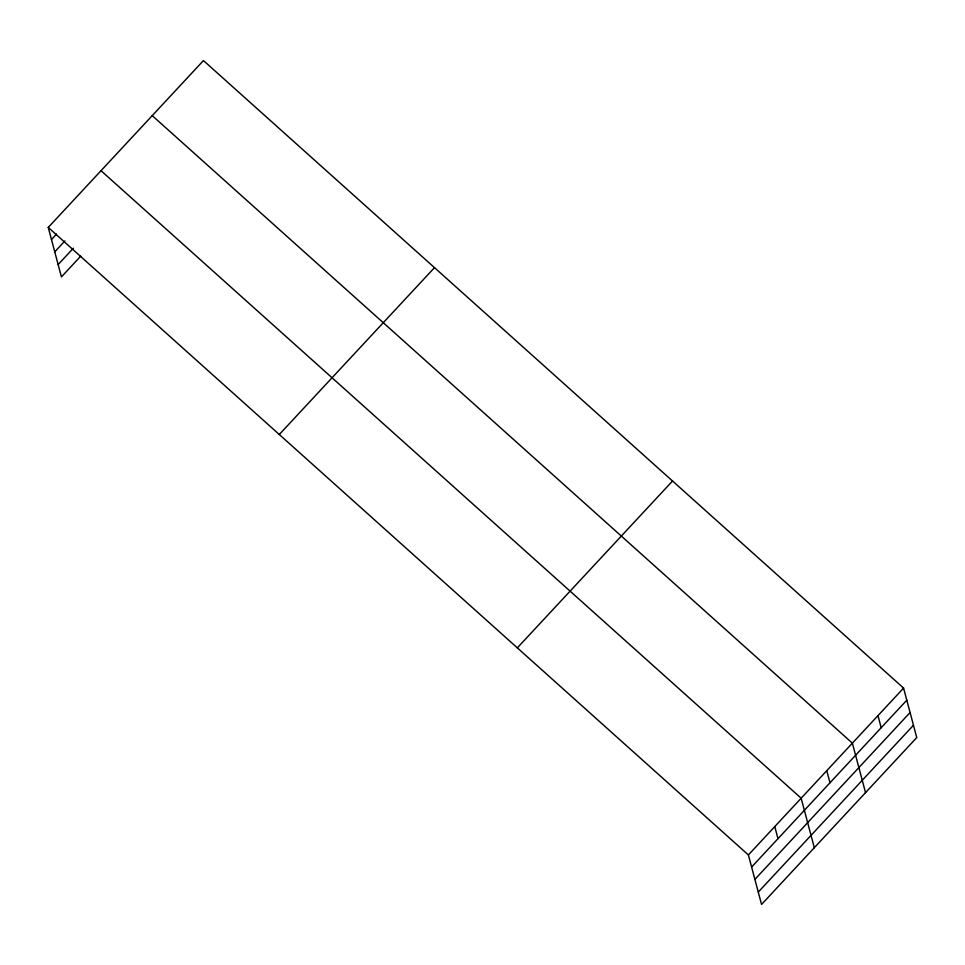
<?xml version="1.0" encoding="UTF-8"?>
<svg xmlns="http://www.w3.org/2000/svg" width="965" height="965" viewBox="0 0 965 965"><rect width="100%" height="100%" fill="white"/><g stroke="black" fill="none" stroke-linecap="round" stroke-linejoin="round"><path stroke-width="1.45" d="M48.25 227.426L203.446 60.566L903.578 688.093L916.75 737.574L761.554 904.434L748.382 854.954L48.25 227.426L61.422 276.907L80.698 256.183M51.471 239.525L56.549 234.073M54.752 251.865L64.896 240.948M58.129 264.579L73.352 248.21M279.295 434.503L434.491 267.643M517.337 647.865L672.533 481.004M748.382 854.954L903.578 688.093M751.602 867.053L906.798 700.192M754.883 879.392L910.079 712.532M758.273 892.094L913.469 725.234M152.229 115.631L852.372 743.159L865.533 792.639M101.011 170.696L801.155 798.224L814.315 847.704M877.981 715.62L881.19 727.719M826.764 770.685L829.984 782.784M774.774 826.583L777.983 838.682"/></g></svg>
